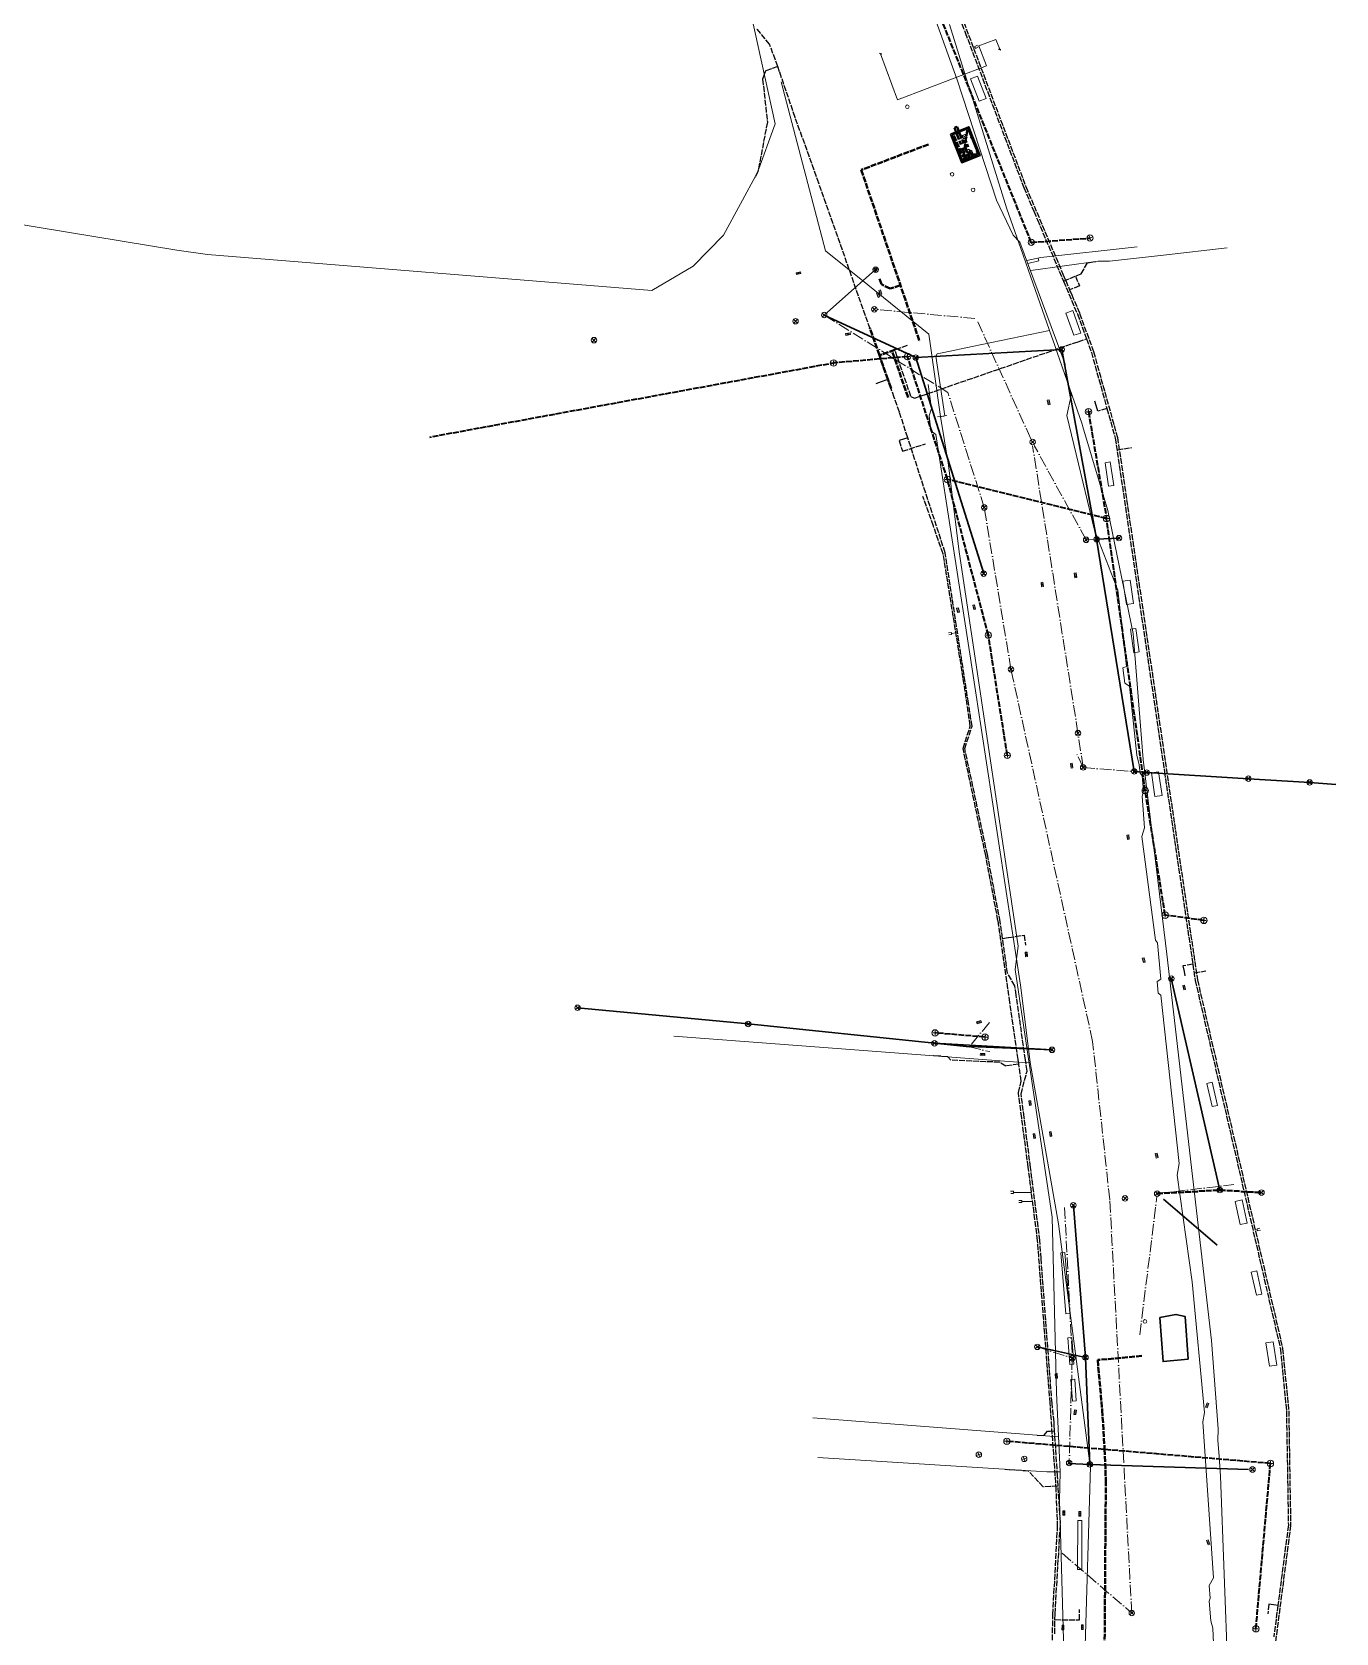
# Model space of a CAD drawing. Header units: metres. Extents: x 105014 to 106600, y 111320 to 118146.
# Drawn here: x 105889.2 to 106174.5, y 116395.8 to 116746 of the extents above; entities that cross this region are included whole.
import ezdxf

# ---------------------------------------------------------------- set-up
doc = ezdxf.new("R2010")
doc.units = ezdxf.units.M
doc.linetypes.add('DASHDOT', pattern=[3.556, 2.54, -0.508, 0, -0.508])
doc.linetypes.add('DASHED', pattern=[1.524, 1.27, -0.254])
for name, color, linetype, lineweight in [('35-RH-ACUE-DOMICILIARIA', 152, 'CONTINUOUS', 9), ('35-RH-ACUE-MATRIZ-PJ', 150, 'DASHED', 40), ('35-RH-ACUE-MENOR-EXIST', 151, 'CONTINUOUS', 13), ('35-RH-ACUE-MENOR-PROY', 5, 'DASHED', 25), ('35-RH-ACUE-NODOS', 5, 'CONTINUOUS', 13), ('35-RH-ACUE-PJ-POZOS', 30, 'CONTINUOUS', 30), ('35-RH-PLUV-COLECTOR', 96, 'CONTINUOUS', 30), ('35-RH-PLUV-INTERCEPTOR', 3, 'DASHED', 40), ('35-RH-PLUV-NODOS', 94, 'CONTINUOUS', 13), ('35-RH-PLUV-RETIRO', 8, 'DASHDOT', 13), ('35-RH-SUDS-ZONAS', 92, 'CONTINUOUS', 20), ('36-RH-SAN-COLECTOR-PROY', 6, 'DASHED', 35), ('36-RH-SAN-POZOS', 216, 'CONTINUOUS', 13)]:
    doc.layers.add(name, color=color, linetype=linetype, lineweight=lineweight)

# ---------------------------------------------------------------- blocks, each defined once
blk = doc.blocks.new('NODO_ACUE')
blk.add_circle((0, 0), 0.4)
blk = doc.blocks.new('VALV_ACUE')
for p, q in [((-0.4, -0.4), (0.4, 0.4)), ((-0.4, 0.4), (0.4, -0.4))]:
    blk.add_line(p, q)
blk.add_lwpolyline([(-0.4, -0.4), (0.4, -0.4), (0.4, 0.4), (-0.4, 0.4)], close=True)
blk = doc.blocks.new('POZO_SAN')
for p, q in [((-0.5, 0), (0.5, 0)), ((0, -0.5), (0, 0.5))]:
    blk.add_line(p, q)
blk.add_circle((0, 0), 0.7)
blk = doc.blocks.new('POZO_PLUV')
for p, q in [((-0.42, -0.42), (0.42, 0.42)), ((-0.42, 0.42), (0.42, -0.42))]:
    blk.add_line(p, q)
blk.add_circle((0, 0), 0.6)
blk = doc.blocks.new('SUMIDERO')
for p, q in [((-0.25, -0.2), (-0.25, 0.2)), ((0, -0.2), (0, 0.2)), ((0.25, -0.2), (0.25, 0.2))]:
    blk.add_line(p, q)
blk.add_lwpolyline([(-0.5, -0.2), (0.5, -0.2), (0.5, 0.2), (-0.5, 0.2)], close=True)

msp = doc.modelspace()

# ---------------------------------------------------------------- linework, layer by layer
at = {"layer": '35-RH-ACUE-DOMICILIARIA'}
for points in [[(106096.1813, 116742.8311), (106100.1123, 116744.3433), (106100.9928, 116742.1815)], [(106074.659, 116741.2324), (106075.1378, 116741.0883)], [(106074.6887, 116741.3309), (106075.1675, 116741.1869)], [(106096.3964, 116742.9138), (106098.0804, 116738.5361), (106078.6122, 116731.0859), (106074.8984, 116741.1603)], [(106095.2137, 116742.4588), (106095.5839, 116742.6012)], [(106096.2653, 116742.6235), (106096.2653, 116742.6235), (106095.672, 116742.3835), (106095.5, 116742.8088), (106096.0933, 116743.0487)], [(106100.7237, 116742.155), (106101.2025, 116742.0109)], [(106100.7534, 116742.2536), (106101.2322, 116742.1095)], [(106089.738, 116614.562), (106090.3731, 116614.6416), (106090.4301, 116614.1865), (106089.7951, 116614.1069)], [(106090.4016, 116614.414), (106091.3811, 116614.5237)], [(106103.3519, 116492.4179), (106103.9919, 116492.4212), (106103.9943, 116491.9625), (106103.3543, 116491.9592)], [(106103.9931, 116492.1918), (106107.9087, 116492.1369)], [(106105.1575, 116490.4173), (106105.7975, 116490.4206), (106105.7998, 116489.9619), (106105.1599, 116489.9586)], [(106105.7987, 116490.1913), (106108.1617, 116490.1642)], [(106157.3188, 116483.9906), (106156.8844, 116483.8882)], [(106157.9939, 116483.9105), (106157.3702, 116483.7671), (106157.2674, 116484.2141), (106157.8911, 116484.3575)]]:
    msp.add_lwpolyline(points, dxfattribs=at)
at = {"layer": '35-RH-ACUE-MATRIZ-PJ'}
for points in [[(106090.8983, 116723.3199), (106093.0228, 116718.5718)], [(106091.3381, 116725.1084), (106091.0335, 116724.9681)], [(106091.0335, 116724.9681), (106091.4919, 116723.828)], [(106091.0519, 116724.9948), (106091.5169, 116723.838)], [(106091.6403, 116725.212), (106091.3381, 116725.1084)], [(106091.6403, 116725.212), (106091.3381, 116725.1084)], [(106092.1883, 116723.9897), (106091.4841, 116723.7066), (106091.4955, 116723.6783), (106092.1997, 116723.9614), (106092.1883, 116723.9897)], [(106091.4919, 116723.828), (106091.5328, 116723.7262)], [(106091.5169, 116723.838), (106091.5579, 116723.7362)], [(106091.5442, 116723.6979), (106091.5852, 116723.596)], [(106091.5693, 116723.7079), (106091.6102, 116723.6061)], [(106091.5852, 116723.596), (106092.4739, 116721.3307)], [(106091.6102, 116723.6061), (106092.499, 116721.3408)], [(106091.6193, 116725.1918), (106092.0736, 116724.0619)], [(106091.6403, 116725.212), (106092.0987, 116724.072)], [(106092.0736, 116724.0619), (106092.1146, 116723.9601)], [(106092.0987, 116724.072), (106092.1396, 116723.9701)], [(106092.126, 116723.9318), (106092.1669, 116723.8299)], [(106092.151, 116723.9418), (106092.1919, 116723.84)], [(106092.1669, 116723.8299), (106093.0556, 116721.5646)], [(106092.1919, 116723.84), (106093.0807, 116721.5747)], [(106093.8719, 116724.5022), (106093.0094, 116718.6855)], [(106093.1332, 116723.152), (106093.1327, 116723.1518)], [(106093.1365, 116723.1435), (106093.1361, 116723.1433)], [(106093.5541, 116723.2286), (106093.5544, 116723.2296)], [(106094.2158, 116724.3171), (106093.9838, 116724.2238)], [(106094.2158, 116724.3171), (106094.4443, 116724.409)], [(106095.6361, 116724.1516), (106095.6361, 116724.1515)], [(106085.3404, 116721.3741), (106070.6659, 116715.785), (106083.4254, 116678.2678)], [(106092.7746, 116720.5829), (106093.6739, 116718.3463)], [(106092.7996, 116720.5929), (106093.6989, 116718.3564)], [(106093.2931, 116722.1471), (106092.9121, 116721.994)], [(106093.331, 116722.0529), (106092.95, 116721.8997)], [(106093.3563, 116720.8168), (106094.2556, 116718.5802)], [(106093.3814, 116720.8268), (106094.2807, 116718.5903)], [(106093.5838, 116721.7303), (106093.4916, 116721.9598)], [(106093.6932, 116720.54), (106093.5241, 116720.472)], [(106093.7305, 116720.4472), (106093.5614, 116720.3792)], [(106093.6781, 116721.7682), (106093.5859, 116721.9977)], [(106093.8397, 116719.884), (106093.6512, 116719.8096)], [(106093.7081, 116719.668), (106093.8957, 116719.7448)], [(106093.7167, 116721.4), (106093.9562, 116720.8043)], [(106094.0504, 116720.8422), (106093.8109, 116721.4379)], [(106094.7845, 116722.8476), (106094.5526, 116722.7543)], [(106094.7845, 116722.8476), (106095.0131, 116722.9395)], [(106096.0433, 116719.7168), (106095.8114, 116719.6236)], [(106096.0433, 116719.7168), (106096.2719, 116719.8087)], [(106096.0806, 116719.624), (106096.3092, 116719.7159)], [(106092.987, 116718.0701), (106093.3311, 116718.5427)], [(106095.9606, 116719.2524), (106093.1671, 116718.8277)], [(106093.4551, 116717.9889), (106093.223, 116718.165)], [(106093.7254, 116718.0975), (106093.4933, 116718.2737)], [(106094.3703, 116718.508), (106093.6661, 116718.2249), (106093.6775, 116718.1966), (106094.3817, 116718.4797), (106094.3703, 116718.508)], [(106093.7148, 116718.2445), (106093.6739, 116718.3463)], [(106093.7399, 116718.2545), (106093.6989, 116718.3564)], [(106093.7671, 116718.1143), (106093.7262, 116718.2162)], [(106093.7922, 116718.1244), (106093.7512, 116718.2262)], [(106094.2966, 116718.4784), (106094.2556, 116718.5802)], [(106094.3216, 116718.4884), (106094.2807, 116718.5903)], [(106094.3489, 116718.3482), (106094.3079, 116718.4501)], [(106094.3739, 116718.3583), (106094.333, 116718.4601)], [(106095.0894, 116718.7972), (106094.8457, 116718.6991), (106094.857, 116718.6708), (106095.1008, 116718.7689), (106095.0894, 116718.7972)], [(106094.857, 116718.822), (106094.898, 116718.7202)], [(106094.9093, 116718.6919), (106094.9503, 116718.59)], [(106094.9962, 116718.878), (106095.0371, 116718.7761)], [(106095.0485, 116718.7478), (106095.0894, 116718.646)], [(106096.0806, 116719.624), (106095.8487, 116719.5308)], [(106079.2258, 116690.5732), (106076.9809, 116689.8388), (106075.094, 116690.7746), (106074.6402, 116692.1216)], [(106077.1903, 116668.0077), (106076.4847, 116670.0122), (106074.6317, 116675.2758), (106072.5243, 116681.2585)], [(106078.0812, 116676.4623), (106078.0207, 116676.443), (106074.6317, 116675.2758)], [(106080.9078, 116666.0447), (106077.401, 116676.2295)], [(106122.3908, 116455.5355), (106123.3826, 116444.5424), (106123.9095, 116436.0495), (106124.1746, 116429.1834), (106123.451, 116331.1863)], [(106132.0568, 116456.4075), (106122.4192, 116455.538)]]:
    msp.add_lwpolyline(points, dxfattribs=at)
at = {"layer": '35-RH-ACUE-MENOR-EXIST'}
for points in [[(105178.5744, 116817.4508), (105539.9476, 116761.043), (105920.9127, 116698.2673), (105927.6139, 116697.316), (106024.833, 116689.4124), (106033.902, 116694.7788), (106040.5526, 116701.5538), (106047.9791, 116715.1949), (106051.8201, 116725.8396), (106046.6693, 116749.4243), (106048.6153, 116749.9885), (106037.1633, 116787.9158), (106015.5063, 116861.68), (106011.1153, 116873.1384), (105951.3398, 117023.2056), (105939.5771, 117054.3457), (105902.7237, 117158.6512), (105897.7174, 117237.0197), (105887, 117327.4)], [(106085.3831, 116752.8984), (106091.6586, 116735.4664), (106100.253, 116709.1968), (106103.9018, 116701.5594), (106105.3885, 116699.985), (106115.3106, 116673.3019), (106115.4123, 116670.918), (106116.5915, 116666.481), (106115.6706, 116662.0621), (106121.7032, 116637.0295), (106126.7968, 116623.8532), (106128.6661, 116607.1634), (106127.9213, 116606.8811), (106128.3684, 116603.575), (106129.3276, 116602.8632), (106130.9469, 116587.8265), (106131.4951, 116585.6813), (106131.6978, 116583.8992), (106132.1075, 116583.2498), (106132.3816, 116579.9324), (106132.0993, 116578.8496), (106132.626, 116571.9093), (106132.0766, 116570.0276), (106135.0205, 116547.3655), (106135.4479, 116546.7415), (106136.1798, 116538.8442), (106135.4332, 116538.3098), (106135.6254, 116535.7607), (106136.2425, 116535.2901), (106140.2086, 116498.4933), (106139.8079, 116495.9559), (106143.084, 116472.6488), (106145.7487, 116444.0608), (106145.3896, 116442.0168), (106147.7517, 116407.882), (106146.762, 116406.2447), (106147.0121, 116403.4474), (106146.7709, 116402.7836), (106147.1782, 116398.4643), (106147.5827, 116396.8756), (106148.3972, 116378.9612)], [(106090.0043, 116747.5606), (106102.5043, 116707.2706)], [(106053.1428, 116735.0561), (106062.8083, 116698.1322)], [(106102.5043, 116707.2706), (106106.0343, 116697.4006)], [(106106.8755, 116695.9862), (106109.985, 116696.6366), (106131.02, 116698.9837)], [(106107.7331, 116693.7733), (106122.513, 116695.8232), (106124.961, 116695.8135), (106136.7959, 116697.1622), (106150.6861, 116698.7868)], [(106062.8083, 116698.1322), (106072.0945, 116690.6497), (106085.4843, 116679.8606), (106088.0043, 116661.9006)], [(106106.0343, 116697.4006), (106106.6843, 116695.4806)], [(106106.6843, 116695.4806), (106107.1643, 116694.0006)], [(106109.3483, 116696.5057), (106109.4911, 116695.9229), (106107.123, 116695.3202)], [(106109.3484, 116696.5057), (106109.4912, 116695.9228), (106107.1231, 116695.3201)], [(106107.1643, 116694.0006), (106111.8443, 116680.7006)], [(106111.8443, 116680.7006), (106094.9023, 116677.1538), (106088.7296, 116675.8615), (106087.2443, 116675.5506), (106086.9443, 116675.0606), (106088.9243, 116662.0106)], [(106111.8443, 116680.7006), (106113.0043, 116677.3806)], [(106113.0043, 116677.3806), (106113.5443, 116675.8406)], [(106113.5443, 116675.8406), (106118.9843, 116660.1806), (106119.1615, 116659.5845)], [(106085.27, 116668.88), (106086.04, 116663.65), (106085.49, 116662.03), (106085.86, 116658.75), (106086.98, 116657.94)], [(106088.24, 116661.88), (106087.32, 116661.77)], [(106088.9243, 116662.0106), (106088.0043, 116661.9006)], [(106088.0043, 116661.9006), (106089.7382, 116651.211)], [(106088.73, 116661.93), (106088.24, 116661.88)], [(106089.4143, 116662.0606), (106088.9243, 116662.0106)], [(106086.98, 116657.94), (106094.72, 116608.07), (106105.49, 116537.49)], [(106119.1616, 116659.5845), (106124.5861, 116641.3461), (106130.1543, 116614.4006), (106132.36, 116586.87), (106137.49, 116544.32), (106147.31, 116459.83), (106148.74, 116440.46)], [(106089.7382, 116651.211), (106092.11, 116632.24), (106096.23, 116604.65), (106104.97, 116546.02), (106104.3342, 116540.9126), (106112.4584, 116486.7586), (106113.3584, 116448.3627), (106114.2164, 116431.0908)], [(106105.49, 116537.49), (106107.6424, 116520.6356)], [(106029.68, 116526.38), (106104.9, 116520.7)], [(106104.9, 116520.7), (106107.6463, 116520.6248)], [(106107.6463, 116520.6248), (106113.8438, 116485.2851)], [(106113.8438, 116485.2851), (106120.4771, 116434.5655)], [(106060.059, 116442.9098), (106113.8157, 116438.7417)], [(106148.74, 116440.46), (106148.66, 116437.91)], [(106148.66, 116437.91), (106148.96, 116434.47)], [(106061.1527, 116434.2324), (106111.275, 116431.0757)], [(106120.4771, 116434.5655), (106120.84, 116432.24)], [(106148.96, 116434.47), (106149.24, 116430.1)], [(106111.275, 116431.0757), (106114.2173, 116431.0908)], [(106115.724, 116371.3017), (106115.1733, 116383.9507), (106114.3082, 116415.2391), (106114.0455, 116424.7855), (106114.2164, 116431.0908)], [(106120.84, 116432.24), (106119.59, 116390.56)], [(106149.24, 116430.1), (106150.84, 116387.26)]]:
    msp.add_lwpolyline(points, dxfattribs=at)
at = {"layer": '35-RH-ACUE-MENOR-PROY'}
for points in [[(106092.1401, 116749.1701), (106093.4088, 116745.8169), (106106.2277, 116711.9352), (106108.4301, 116706.7421), (106109.2246, 116704.8686), (106114.9013, 116691.4833), (106117.9448, 116684.3069), (106119.9282, 116678.8544), (106121.0032, 116675.8992), (106124.424, 116663.6088), (106126.2301, 116657.1546), (106136.9953, 116584.1868), (106143.2007, 116542.1233), (106143.731, 116538.5281), (106162.3611, 116457.9916), (106163.6881, 116444.4046), (106164.106, 116419.3981), (106161.8201, 116401.8609), (106160.9231, 116394.9793)], [(106092.5369, 116749.5342), (106106.6865, 116712.134), (106114.7935, 116693.0074), (106116.2582, 116689.5516), (106116.7037, 116688.5006), (106118.4226, 116684.4453), (106121.4797, 116676.052), (106126.7201, 116657.2635), (106144.2182, 116538.6408), (106162.8556, 116458.0726), (106164.1877, 116444.4331), (106164.6066, 116419.3698), (106159.3943, 116379.3815), (106158.6398, 116366.1263), (106155.8807, 116353.2019), (106154.8181, 116333.9881), (106153.3905, 116322.8192), (106153.5996, 116299.9736), (106152.9199, 116273.6022), (106151.926, 116262.0244), (106152.1529, 116246.4247), (106152.781, 116230.9932), (106151.1675, 116230.9753)], [(106113.0005, 116395.6805), (106113.042, 116398.7435), (106113.0586, 116399.9705), (106114.2471, 116419.8759), (106114.1221, 116421.8509), (106113.7381, 116427.9341), (106113.6001, 116430.1251), (106113.0316, 116439.1883), (106112.9682, 116440.0712), (106112.8804, 116441.4578), (106112.8488, 116441.9557), (106112.4031, 116446.086), (106109.9989, 116477.7337), (106109.7573, 116481.6492), (106107.7016, 116497.6475), (106106.2991, 116508.584), (106105.6544, 116513.6971), (106106.931, 116518.7297), (106106.5776, 116521.1727), (106104.5815, 116535.2891), (106104.289, 116537.351), (106102.6481, 116540.1111), (106101.5826, 116547.7312), (106101.0693, 116551.4016), (106098.2685, 116566.0537), (106093.3215, 116589.2552), (106094.9004, 116594.1221), (106094.102, 116599.2735), (106091.5037, 116616.0393), (106089.0191, 116632.072), (106080.8444, 116657.2015), (106079.0189, 116662.8131), (106077.896, 116666.0031), (106076.4847, 116670.0122), (106075.689, 116672.2731), (106074.6317, 116675.2758), (106061.3844, 116712.8837), (106056.1952, 116727.2816), (106052.809, 116737.2286), (106052.3806, 116738.3826), (106050.6241, 116743.2665), (106047.6688, 116746.8288)], [(106052.3806, 116738.3826), (106051.0118, 116737.8939), (106049.7369, 116737.4387), (106049.4304, 116736.6316), (106049.0926, 116735.6698), (106050.1198, 116726.2553), (106048.0531, 116715.4687), (106047.3781, 116714.091)], [(106114.9013, 116691.4833), (106118.7715, 116693.0747), (106120.166, 116695.4832), (106122.0203, 116695.7549)], [(106117.5089, 116692.5555), (106118.3817, 116690.4516), (106116.2582, 116689.5516)], [(106081.5275, 116666.2581), (106082.3163, 116665.8756), (106118.1133, 116678.2282), (106119.9282, 116678.8544)], [(106080.7289, 116677.3737), (106078.0207, 116676.443), (106074.6317, 116675.2758)], [(106081.5275, 116666.2581), (106078.0207, 116676.443)], [(106073.9002, 116669.1004), (106075.1259, 116669.5328), (106076.4847, 116670.0122)], [(106124.424, 116663.6088), (106122.4427, 116663.0416), (106122.0628, 116664.2819), (106121.7935, 116665.2017)], [(106080.8444, 116657.2015), (106079.8947, 116656.8982), (106078.9451, 116656.5949), (106079.7233, 116654.2741), (106084.7156, 116655.875)], [(106126.6093, 116654.584), (106129.859, 116655.065)], [(106112.1054, 116366.8192), (106112.5825, 116399.8579), (106113.6199, 116418.9908), (106113.3232, 116427.1781), (106113.1092, 116430.2492), (106112.4678, 116439.2978), (106111.9885, 116446.088), (106109.5046, 116478.1372), (106109.2571, 116481.622), (106107.1916, 116497.7289), (106105.761, 116508.4974), (106105.0386, 116514.0167), (106105.675, 116516.5189), (106105.1375, 116520.2341), (106104.9871, 116521.2738), (106103.1792, 116533.7184), (106100.5756, 116551.6607), (106097.8953, 116565.8754), (106092.9346, 116589.2564), (106094.5152, 116594.1821), (106092.9774, 116604.6088), (106088.5974, 116631.811), (106086.4484, 116637.9093), (106084.1724, 116644.3432)], [(106101.5826, 116547.7312), (106102.8604, 116547.9209), (106106.2758, 116548.428), (106106.5979, 116546.2578)], [(106143.2007, 116542.1233), (106141.0507, 116541.7111), (106141.2828, 116540.5292), (106141.4755, 116539.548)], [(106143.4885, 116540.172), (106146.0697, 116540.6198)], [(106105.1375, 116520.2341), (106103.6789, 116520.0188), (106102.3226, 116519.8235), (106100.9482, 116520.6394), (106090.2635, 116521.0794), (106089.5749, 116521.8572), (106086.5022, 116522.0569)], [(106109.1774, 116439.1014), (106110.6074, 116439.0379), (106111.3867, 116439.9332), (106111.9669, 116439.9942), (106112.9682, 116440.0712)], [(106113.7381, 116427.9341), (106112.0907, 116427.8714), (106110.4727, 116427.8086), (106107.2477, 116431.2379), (106102.1267, 116431.5601)], [(106161.8183, 116401.8637), (106160.8252, 116401.9988), (106159.8321, 116402.1339), (106159.5989, 116400.0112)], [(106113.042, 116398.7435), (106114.579, 116398.7267), (106118.4231, 116398.6845), (106118.4415, 116400.943)]]:
    msp.add_lwpolyline(points, dxfattribs=at)
at = {"layer": '35-RH-ACUE-PJ-POZOS'}
for points in [[(106090.1834, 116723.6263), (106092.6806, 116717.3552), (106096.6755, 116718.946), (106094.1783, 116725.2171), (106090.1834, 116723.6263)], [(106090.1834, 116723.6263), (106092.6806, 116717.3552), (106096.6755, 116718.946), (106094.1783, 116725.2171), (106090.1834, 116723.6263)], [(106090.5731, 116723.4586), (106092.8483, 116717.7449), (106096.2858, 116719.1137), (106094.0106, 116724.8274), (106090.5731, 116723.4586)], [(106090.5731, 116723.4586), (106092.8483, 116717.7449), (106096.2858, 116719.1137), (106094.0106, 116724.8274), (106090.5731, 116723.4586)], [(106142.1933, 116455.7059), (106141.5112, 116465.0666), (106139.4952, 116465.5071), (106136.014, 116464.8252), (106136.7144, 116455.1776), (106142.1933, 116455.7059)]]:
    msp.add_lwpolyline(points, close=True, dxfattribs=at)
at = {"layer": '35-RH-PLUV-COLECTOR'}
for points in [[(106073.8155, 116693.9903), (106062.5609, 116684.0563)], [(106073.8155, 116693.9903), (106062.5609, 116684.0563)], [(106082.5959, 116674.7532), (106062.5609, 116684.0563)], [(106082.5959, 116674.7532), (106062.5609, 116684.0563)], [(106114.5332, 116676.5148), (106082.5959, 116674.7532)], [(106114.5332, 116676.5148), (106082.5959, 116674.7532)], [(106097.449, 116627.5123), (106082.5959, 116674.7532)], [(106097.449, 116627.5123), (106082.5959, 116674.7532)], [(106122.1974, 116634.7837), (106114.5332, 116676.5148)], [(106122.1974, 116634.7837), (106114.5332, 116676.5148)], [(106122.16, 116635.02), (106122.16, 116635.02), (106127.0474, 116635.2731)], [(106130.3928, 116584.2398), (106122.1612, 116635.0183)], [(106130.3928, 116584.2398), (106122.1612, 116635.0183)], [(106130.3928, 116584.2398), (106133.149, 116584.005)], [(106133.149, 116584.005), (106155.4077, 116582.6571)], [(106155.4077, 116582.6571), (106168.777, 116581.8435), (106174.5332, 116581.4156)], [(106138.4967, 116538.9326), (106149.1169, 116492.6796)], [(106138.4967, 116538.9326), (106149.1169, 116492.6796)], [(106008.5962, 116532.5622), (106008.5962, 116532.5622), (106045.918, 116529.015)], [(106045.918, 116529.015), (106045.918, 116529.015), (106086.6853, 116524.7901)], [(106112.4117, 116523.3616), (106086.6426, 116524.7945)], [(106086.6853, 116524.7901), (106094.319, 116523.999)], [(106112.4117, 116523.3616), (106094.3348, 116524.0813)], [(106117.0787, 116489.3692), (106119.7314, 116456.0904)], [(106117.0787, 116489.3692), (106119.7314, 116456.0904)], [(106136.8058, 116490.7017), (106148.5608, 116480.6758)], [(106109.1888, 116458.3934), (106119.7314, 116456.0904)], [(106119.7314, 116456.0904), (106120.6776, 116432.6893)], [(106119.7314, 116456.0904), (106120.6776, 116432.6893)], [(106120.6776, 116432.6893), (106116.11, 116432.91)], [(106120.6776, 116432.6893), (106116.11, 116432.91)], [(106155.4204, 116431.603), (106120.6776, 116432.6893)], [(106155.4204, 116431.603), (106120.6776, 116432.6893)]]:
    msp.add_lwpolyline(points, dxfattribs=at)
at = {"layer": '35-RH-PLUV-INTERCEPTOR'}
for points in [[(106135.4057, 116491.9113), (106149.1169, 116492.6796)], [(106135.4057, 116491.9113), (106149.1169, 116492.6796)], [(106149.1169, 116492.6796), (106157.4351, 116492.1904)], [(106149.1169, 116492.6796), (106158.2337, 116492.1435)]]:
    msp.add_lwpolyline(points, dxfattribs=at)
at = {"layer": '35-RH-PLUV-RETIRO'}
for points in [[(106095.5327, 116683.2988), (106073.5136, 116685.3135)], [(106129.8513, 116400.1977), (106125.0389, 116490.546), (106121.289, 116525.209), (106103.4199, 116606.5801), (106097.5662, 116641.9692), (106089.6109, 116667.1319), (106062.5609, 116684.0563)], [(106107.7692, 116656.9863), (106096.1405, 116682.6199)], [(106118.0788, 116592.6344), (106108.1535, 116655.4731)], [(106119.8525, 116634.8979), (106108.4979, 116655.5464)], [(106122.16, 116635.02), (106119.8525, 116634.8979)], [(106119.215, 116585.1216), (106118.0788, 116592.6344)], [(106119.215, 116585.1216), (106117.7776, 116588.0632)], [(106119.2353, 116585.0747), (106130.3928, 116584.2398)], [(106098.7202, 116529.3633), (106094.319, 116523.999), (106098.7606, 116522.968)], [(106135.4057, 116491.9113), (106152.2163, 116493.9098)], [(106115.1477, 116488.9166), (106116.8436, 116455.9329), (106116.1551, 116433.0054)], [(106131.6153, 116461.0009), (106135.3228, 116491.235)], [(106109.1888, 116458.3934), (106116.8436, 116455.9329)], [(106114.6066, 116413.297), (106129.8513, 116400.1977)]]:
    msp.add_lwpolyline(points, dxfattribs=at)
at = {"layer": '35-RH-SUDS-ZONAS'}
for points in [[(106096.4905, 116730.8434), (106097.9753, 116731.4395), (106096.0853, 116736.2839), (106094.5943, 116735.702), (106096.4905, 116730.8434)], [(106116.93, 116685.0268), (106115.4088, 116684.4864), (106117.1488, 116679.6374), (106118.6706, 116680.1268), (106116.93, 116685.0268)], [(106125.1358, 116651.9331), (106124.0065, 116651.7528), (106124.7796, 116646.6246), (106125.9558, 116646.7982), (106125.1358, 116651.9331)], [(106129.4997, 116626.0994), (106127.9175, 116625.8645), (106128.6806, 116620.7209), (106130.2633, 116620.9557), (106129.4997, 116626.0994)], [(106131.486, 116610.3685), (106130.299, 116610.1923), (106129.5358, 116615.3361), (106130.7228, 116615.5122), (106131.486, 116610.3685)], [(106135.7231, 116584.1586), (106134.1405, 116583.9236), (106134.9036, 116578.7801), (106136.4868, 116579.015), (106135.7231, 116584.1586)], [(106147.4345, 116516.2763), (106146.2667, 116515.9999), (106147.4643, 116510.9395), (106148.632, 116511.216), (106147.4345, 116516.2763)], [(106153.9684, 116490.5495), (106152.4395, 116490.2035), (106153.5669, 116485.1522), (106155.1008, 116485.4743), (106153.9684, 116490.5495)], [(106116.3097, 116465.7243), (106115.4126, 116465.6517), (106114.3361, 116478.9797), (106115.2332, 116479.0521), (106116.3097, 116465.7243)], [(106157.1777, 116475.0162), (106156.0071, 116474.7551), (106157.1345, 116469.7038), (106158.31, 116469.941), (106157.1777, 116475.0162)], [(106117.2093, 116454.5869), (106116.3122, 116454.5144), (106115.8393, 116460.3689), (106116.7364, 116460.4415), (106117.2093, 116454.5869)], [(106161.5639, 116454.3915), (106159.9762, 116454.1923), (106159.1761, 116459.2795), (106160.7552, 116459.5282), (106161.5639, 116454.3915)], [(106117.7206, 116446.5929), (106116.878, 116446.5291), (106116.5016, 116451.2331), (106117.3987, 116451.3056), (106117.7206, 116446.5929)], [(106118.8991, 116409.7251), (106117.9998, 116409.7295), (106118.0352, 116420.441), (106118.9352, 116420.4459), (106118.8991, 116409.7251)]]:
    msp.add_lwpolyline(points, close=True, dxfattribs=at)
at = {"layer": '36-RH-SAN-COLECTOR-PROY'}
for points in [[(106107.8677, 116699.9529), (106086.79, 116752.23)], [(106107.8677, 116699.9529), (106120.7059, 116700.8944)], [(106080.7939, 116674.9701), (106064.6083, 116673.5701)], [(106089.5376, 116648.0967), (106080.7939, 116674.9701)], [(106065.0051, 116673.6197), (105976.221, 116657.31)], [(106120.382, 116662.9203), (106124.3289, 116639.5738)], [(106098.468, 116614.0637), (106089.5376, 116648.0967)], [(106124.3289, 116639.5738), (106089.5376, 116648.0967)], [(106132.7954, 116580.0573), (106124.3289, 116639.5738)], [(106102.63, 116587.76), (106098.468, 116614.0637)], [(106137.16, 116552.81), (106132.7954, 116580.0573)], [(106145.6356, 116551.6703), (106137.164, 116552.814)], [(106097.7529, 116526.1466), (106086.8135, 116527.0584)], [(106160.19, 116432.9), (106102.5311, 116437.7489)], [(106157.0161, 116396.7476), (106160.19, 116432.9)]]:
    msp.add_lwpolyline(points, dxfattribs=at)

# ---------------------------------------------------------------- block references
at = {"layer": '35-RH-ACUE-NODOS'}
for name, p, rotation in [('NODO_ACUE', (106080.741, 116729.6005), 108.1), ('VALV_ACUE', (106093.288, 116723.1237), 21.8), ('NODO_ACUE', (106094.0417, 116719.8844), 111.9), ('NODO_ACUE', (106094.1467, 116719.9266), 201.9), ('NODO_ACUE', (106094.5655, 116719.748), 291.9), ('NODO_ACUE', (106094.653, 116719.5303), 291.9), ('NODO_ACUE', (106094.7691, 116719.2417), 291.9), ('NODO_ACUE', (106094.8399, 116719.0656), 201.9), ('NODO_ACUE', (106090.5492, 116714.8362), 109), ('NODO_ACUE', (106095.1474, 116711.4123), 108.1), ('NODO_ACUE', (106132.7359, 116463.9668), 93.7)]:
    msp.add_blockref(name, p, dxfattribs=dict(at, rotation=rotation))
at = {"layer": '35-RH-PLUV-NODOS'}
for name, p, rotation in [('SUMIDERO', (106056.9313, 116693.22), 13.1), ('SUMIDERO', (106056.9313, 116693.22), 13.1), ('SUMIDERO', (106056.9313, 116693.22), 13.1), ('POZO_PLUV', (106073.8135, 116693.9893), 132.5), ('POZO_PLUV', (106073.8135, 116693.9893), 132.5), ('POZO_PLUV', (106073.8135, 116693.9893), 271), ('POZO_PLUV', (106073.8135, 116693.9893), 271), ('SUMIDERO', (106074.367, 116688.4475), 110.6), ('SUMIDERO', (106074.8377, 116689.0418), 110.6), ('POZO_PLUV', (106062.5609, 116684.0563), 271), ('POZO_PLUV', (106056.2963, 116682.7075), 271), ('POZO_PLUV', (106012.1793, 116678.5645), 271), ('SUMIDERO', (106067.7683, 116679.8933), 189.8), ('SUMIDERO', (106067.7683, 116679.8933), 189.8), ('POZO_PLUV', (106082.5959, 116674.7532), 271), ('POZO_PLUV', (106082.5959, 116674.7532), 271), ('POZO_PLUV', (106114.5332, 116676.5148), 271), ('POZO_PLUV', (106114.5332, 116676.5148), 271), ('SUMIDERO', (106111.6749, 116664.9702), 103), ('POZO_PLUV', (106122.1612, 116635.0183), 271), ('POZO_PLUV', (106122.1612, 116635.0183), 271), ('POZO_PLUV', (106127.0474, 116635.2731), 271), ('POZO_PLUV', (106097.449, 116627.5123), 14.6), ('POZO_PLUV', (106097.449, 116627.5123), 14.6), ('POZO_PLUV', (106097.449, 116627.5123), 271), ('POZO_PLUV', (106097.449, 116627.5123), 271), ('SUMIDERO', (106110.2611, 116625.1286), 277.9), ('SUMIDERO', (106110.2611, 116625.1286), 277.9), ('SUMIDERO', (106110.2611, 116625.1286), 277.9), ('SUMIDERO', (106117.5406, 116627.1311), 277.9), ('SUMIDERO', (106117.5406, 116627.1311), 277.9), ('SUMIDERO', (106117.5406, 116627.1311), 277.9), ('SUMIDERO', (106091.8212, 116619.52), 282.3), ('SUMIDERO', (106091.8212, 116619.52), 282.3), ('SUMIDERO', (106091.8212, 116619.52), 282.3), ('SUMIDERO', (106095.3664, 116620.1684), 281.1), ('SUMIDERO', (106095.3664, 116620.1684), 281.1), ('SUMIDERO', (106095.3664, 116620.1684), 281.1), ('SUMIDERO', (106116.6863, 116585.5078), 99), ('SUMIDERO', (106116.6863, 116585.5078), 99), ('SUMIDERO', (106116.6863, 116585.5078), 99), ('POZO_PLUV', (106130.3928, 116584.2398), 10.4), ('POZO_PLUV', (106130.3928, 116584.2398), 271), ('POZO_PLUV', (106130.3928, 116584.2398), 271), ('POZO_PLUV', (106133.1308, 116584.0063), 271), ('POZO_PLUV', (106155.3781, 116582.6586), 271), ('POZO_PLUV', (106168.777, 116581.8432), 271), ('SUMIDERO', (106129.0434, 116569.8698), 278), ('SUMIDERO', (106129.0434, 116569.8698), 278), ('SUMIDERO', (106129.0434, 116569.8698), 278), ('SUMIDERO', (106106.7742, 116544.232), 274.3), ('SUMIDERO', (106106.7742, 116544.232), 274.3), ('SUMIDERO', (106106.7742, 116544.232), 274.3), ('SUMIDERO', (106132.4585, 116542.9793), 104), ('SUMIDERO', (106132.4585, 116542.9793), 104), ('SUMIDERO', (106132.4585, 116542.9793), 104), ('POZO_PLUV', (106138.4967, 116538.9326), 190.8), ('POZO_PLUV', (106138.4967, 116538.9326), 190.8), ('POZO_PLUV', (106138.4967, 116538.9326), 271), ('POZO_PLUV', (106138.4967, 116538.9326), 271), ('SUMIDERO', (106141.3199, 116537.0048), 282.7), ('SUMIDERO', (106141.3199, 116537.0048), 282.7), ('SUMIDERO', (106141.3199, 116537.0048), 282.7), ('POZO_PLUV', (106008.5962, 116532.5622), 265), ('POZO_PLUV', (106045.918, 116529.015), 265), ('SUMIDERO', (106096.4123, 116529.4091), 196.9), ('SUMIDERO', (106096.4123, 116529.4091), 196.9), ('SUMIDERO', (106096.4123, 116529.4091), 196.9), ('POZO_PLUV', (106086.6859, 116524.7955), 271), ('POZO_PLUV', (106112.4117, 116523.3616), 271), ('POZO_PLUV', (106112.4117, 116523.3616), 271), ('POZO_PLUV', (106112.4117, 116523.3616), 89.7), ('POZO_PLUV', (106112.4117, 116523.3616), 89.7), ('SUMIDERO', (106097.2179, 116522.3685), 177), ('SUMIDERO', (106097.2179, 116522.3685), 177), ('SUMIDERO', (106097.2179, 116522.3685), 177), ('SUMIDERO', (106107.6057, 116511.7049), 276.7), ('SUMIDERO', (106107.6057, 116511.7049), 276.7), ('SUMIDERO', (106108.5321, 116504.5024), 276.7), ('SUMIDERO', (106112.114, 116504.9234), 277.2), ('SUMIDERO', (106112.114, 116504.9234), 277.2), ('SUMIDERO', (106112.114, 116504.9234), 277.2), ('SUMIDERO', (106135.3036, 116500.227), 103), ('SUMIDERO', (106135.3036, 116500.227), 103), ('SUMIDERO', (106135.3036, 116500.227), 103), ('POZO_PLUV', (106135.4057, 116491.9113), 265), ('POZO_PLUV', (106149.1169, 116492.6796), 271), ('POZO_PLUV', (106149.1169, 116492.6796), 271), ('POZO_PLUV', (106158.2337, 116492.1435), 271), ('POZO_PLUV', (106117.0787, 116489.3692), 271), ('POZO_PLUV', (106117.0787, 116489.3692), 271), ('POZO_PLUV', (106128.3821, 116490.873), 271), ('POZO_PLUV', (106128.3821, 116490.873), 271), ('POZO_PLUV', (106109.1888, 116458.3934), 265), ('POZO_PLUV', (106119.7314, 116456.0904), 271), ('POZO_PLUV', (106119.7314, 116456.0904), 271), ('SUMIDERO', (106113.3526, 116452.0587), 274.9), ('SUMIDERO', (106113.3526, 116452.0587), 274.9), ('SUMIDERO', (106113.3526, 116452.0587), 274.9), ('SUMIDERO', (106117.4684, 116444.1147), 261.9), ('SUMIDERO', (106117.4684, 116444.1147), 261.9), ('SUMIDERO', (106117.4684, 116444.1147), 261.9), ('SUMIDERO', (106146.3748, 116445.6177), 68.6), ('SUMIDERO', (106146.3748, 116445.6177), 68.6), ('SUMIDERO', (106146.3748, 116445.6177), 68.6), ('POZO_PLUV', (106096.383, 116434.822), 245), ('POZO_PLUV', (106106.325, 116433.9), 245), ('POZO_PLUV', (106116.1551, 116433.0054), 265), ('POZO_PLUV', (106120.6776, 116432.6893), 271), ('POZO_PLUV', (106120.6776, 116432.6893), 271), ('POZO_PLUV', (106156.2703, 116431.5869), 88.9), ('POZO_PLUV', (106156.2703, 116431.5869), 88.9), ('POZO_PLUV', (106156.2703, 116431.5869), 271), ('POZO_PLUV', (106156.2703, 116431.5869), 271), ('SUMIDERO', (106114.9777, 116422.0773), 270.5), ('SUMIDERO', (106118.4915, 116421.8687), 270), ('SUMIDERO', (106118.4915, 116421.8687), 270), ('SUMIDERO', (106118.4915, 116421.8687), 270), ('SUMIDERO', (106146.5637, 116415.6813), 108.7), ('SUMIDERO', (106146.5637, 116415.6813), 108.7), ('SUMIDERO', (106146.5637, 116415.6813), 108.7), ('SUMIDERO', (106119.0445, 116397.1273), 89.8), ('SUMIDERO', (106119.0445, 116397.1273), 89.8), ('SUMIDERO', (106119.0445, 116397.1273), 89.8), ('SUMIDERO', (106114.7837, 116397.0166), 269.8), ('SUMIDERO', (106114.7837, 116397.0166), 269.8), ('SUMIDERO', (106114.7837, 116397.0166), 269.8)]:
    msp.add_blockref(name, p, dxfattribs=dict(at, rotation=rotation))
for p in [(106073.5136, 116685.3135), (106108.1617, 116656.2806), (106097.5662, 116641.9692), (106119.8525, 116634.8979), (106103.4199, 116606.5801), (106118.0788, 116592.6344), (106119.215, 116585.1216), (106116.8436, 116455.9329), (106129.8513, 116400.1977)]:
    msp.add_blockref('POZO_PLUV', p, dxfattribs=at)
at = {"layer": '36-RH-SAN-POZOS'}
for p, rotation in [((106107.8677, 116699.9529), 290), ((106120.7059, 116700.8944), 290), ((106064.6083, 116673.5701), 270), ((106080.7939, 116674.9701), 270), ((106120.382, 116662.9203), 191.4), ((106120.382, 116662.9203), 270), ((106089.5376, 116648.0967), 270), ((106124.3289, 116639.5738), 270), ((106098.468, 116614.0637), 270), ((106102.632, 116587.761), 6), ((106102.632, 116587.761), 270), ((106132.7954, 116580.0573), 270), ((106137.164, 116552.814), 270), ((106145.6356, 116551.6703), 82.7), ((106145.6356, 116551.6703), 270), ((106086.8135, 116527.0584), 270), ((106097.7529, 116526.1466), 82.7), ((106097.7529, 116526.1466), 270), ((106102.5311, 116437.7489), 270), ((106160.19, 116432.9), 270), ((106157.0161, 116396.7476), 354.4), ((106157.0161, 116396.7476), 270)]:
    msp.add_blockref('POZO_SAN', p, dxfattribs=dict(at, rotation=rotation))

doc.saveas('drawing.dxf')
